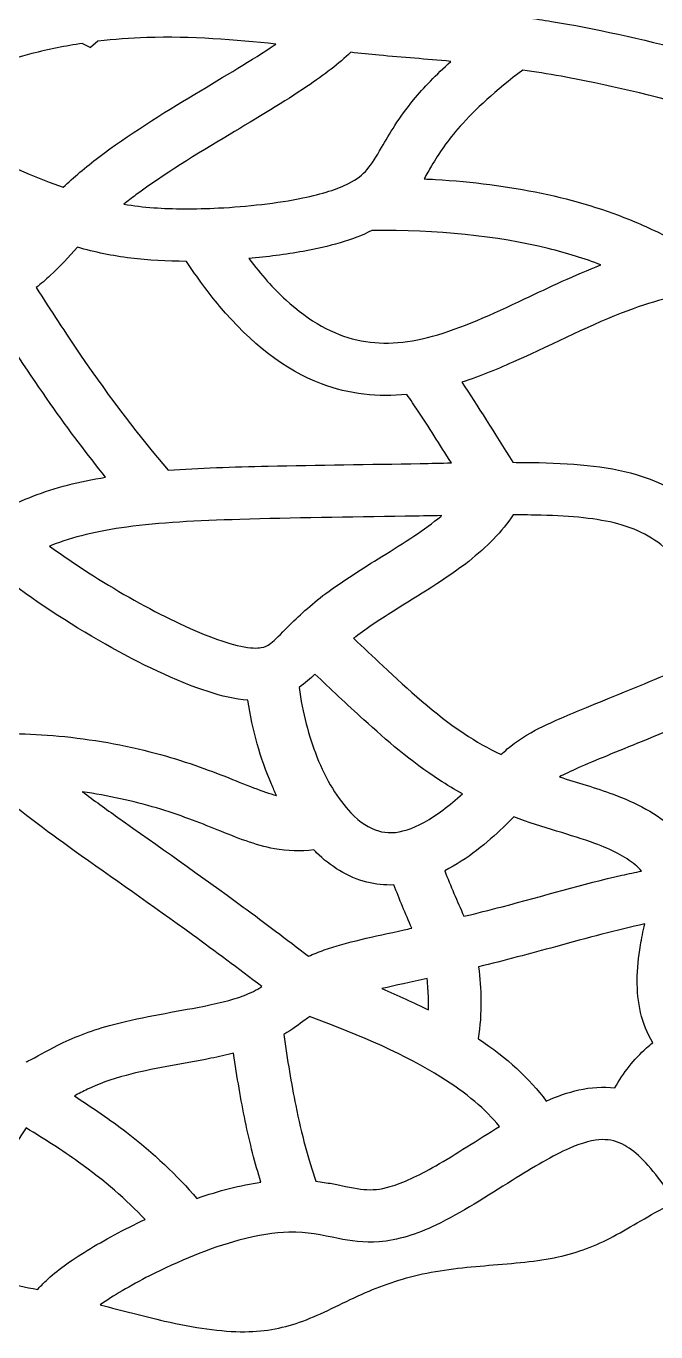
# Model space of a CAD drawing. Header units: millimetres. Extents: x -305 to 0, y 13 to 305.
# Drawn here: x -174 to -102, y 12.6 to 161.9 of the extents above; entities that cross this region are included whole.
import ezdxf

# ---------------------------------------------------------------- set-up
doc = ezdxf.new("R2010")
doc.units = ezdxf.units.MM
doc.layers.get('0').update_dxf_attribs({"linetype": 'CONTINUOUS'})

msp = doc.modelspace()

# ---------------------------------------------------------------- linework, layer by layer
msp.add_line((-165.76, 160.13), (-166.61, 159.41))
msp.add_arc((183.21, 831.23), 757.44, 242.41555, 242.49313)
for points, knots in [([(-116.72, 162.85), (-115.81, 162.71), (-114.86, 162.57), (-113.89, 162.41), (-109.1, 161.61), (-103.62, 160.45), (-98.09, 158.93)], [0.66500911, 0.66500911, 0.66500911, 0.66500911, 0.67551502, 0.67551502, 0.67551502, 0.72730582, 0.72730582, 0.72730582, 0.72730582]), ([(-167.52, 159.89), (-169.47, 159.59), (-171.4, 159.21), (-173.31, 158.73), (-179.14, 157.27), (-184.83, 154.96), (-190.5, 152.7)], [-0.45270916, -0.45270916, -0.45270916, -0.45270916, -0.43060292, -0.43060292, -0.43060292, -0.36310975, -0.36310975, -0.36310975, -0.36310975]), ([(-169.75, 143.44), (-168.54, 144.57), (-167.17, 145.74), (-165.67, 146.88), (-162.36, 149.41), (-158.4, 151.86), (-154.68, 154.1), (-151.24, 156.16), (-148.06, 158.03), (-145.6, 159.68), (-145.54, 159.72), (-145.47, 159.76), (-145.41, 159.81)], [-0.3388113, -0.3388113, -0.3388113, -0.3388113, -0.2928855, -0.2928855, -0.2928855, -0.1918691, -0.1918691, -0.1918691, -0.0986956, -0.0986956, -0.0986956, -0.0962479, -0.0962479, -0.0962479, -0.0962479]), ([(-145.41, 159.81), (-150.03, 160.3), (-155.09, 160.72), (-160.18, 160.55), (-162.05, 160.49), (-163.91, 160.35), (-165.76, 160.13)], [-0.5374418, -0.5374418, -0.5374418, -0.5374418, -0.48029831, -0.48029831, -0.48029831, -0.45937291, -0.45937291, -0.45937291, -0.45937291]), ([(-136.86, 158.87), (-138.18, 157.59), (-139.86, 156.32), (-141.88, 154.95), (-144.41, 153.24), (-147.5, 151.4), (-150.76, 149.45), (-154.46, 147.24), (-158.31, 144.89), (-161.42, 142.57), (-161.9, 142.22), (-162.35, 141.87), (-162.79, 141.52)], [0.0218986, 0.0218986, 0.0218986, 0.0218986, 0.0941523, 0.0941523, 0.0941523, 0.1842266, 0.1842266, 0.1842266, 0.2861983, 0.2861983, 0.2861983, 0.3017073, 0.3017073, 0.3017073, 0.3017073]), ([(-125.42, 157.83), (-128.25, 158.1), (-130.88, 158.29), (-133.62, 158.54), (-134.68, 158.64), (-135.75, 158.75), (-136.86, 158.87)], [-0.63092856, -0.63092856, -0.63092856, -0.63092856, -0.59068693, -0.59068693, -0.59068693, -0.5751361, -0.5751361, -0.5751361, -0.5751361]), ([(-162.79, 141.52), (-161.71, 141.33), (-160.59, 141.2), (-159.38, 141.11), (-157.19, 140.95), (-154.68, 140.94), (-151.96, 141.08), (-148.72, 141.24), (-145.22, 141.63), (-142.32, 142.23), (-140.13, 142.68), (-138.32, 143.26), (-137.11, 143.87), (-136.1, 144.39), (-135.5, 144.88), (-134.97, 145.49), (-134.44, 146.1), (-133.95, 146.91), (-133.33, 148), (-132.47, 149.5), (-131.33, 151.42), (-129.67, 153.43), (-128.51, 154.85), (-127.09, 156.31), (-125.42, 157.83)], [-0.6545706, -0.6545706, -0.6545706, -0.6545706, -0.6074154, -0.6074154, -0.6074154, -0.5220885, -0.5220885, -0.5220885, -0.4209423, -0.4209423, -0.4209423, -0.3446716, -0.3446716, -0.3446716, -0.2802642, -0.2802642, -0.2802642, -0.2149373, -0.2149373, -0.2149373, -0.125, -0.125, -0.125, -0.0616127, -0.0616127, -0.0616127, -0.0616127]), ([(-117.19, 156.85), (-120.29, 154.49), (-122.65, 152.34), (-124.34, 150.43), (-125.81, 148.78), (-126.77, 147.33), (-127.62, 145.89), (-127.9, 145.41), (-128.18, 144.91), (-128.47, 144.4)], [0.0103107, 0.0103107, 0.0103107, 0.0103107, 0.1104272, 0.1104272, 0.1104272, 0.1973459, 0.1973459, 0.1973459, 0.2267725, 0.2267725, 0.2267725, 0.2267725]), ([(-68.34, 135.79), (-70, 137.93), (-71.82, 139.86), (-74.08, 141.68), (-76.53, 143.65), (-79.55, 145.51), (-83.22, 147.24), (-87.12, 149.09), (-91.74, 150.79), (-96.54, 152.24), (-102.08, 153.91), (-107.79, 155.22), (-112.81, 156.13), (-114.34, 156.41), (-115.8, 156.65), (-117.19, 156.85)], [-0.8700675, -0.8700675, -0.8700675, -0.8700675, -0.8290943, -0.8290943, -0.8290943, -0.7847563, -0.7847563, -0.7847563, -0.73758, -0.73758, -0.73758, -0.6831022, -0.6831022, -0.6831022, -0.6665536, -0.6665536, -0.6665536, -0.6665536]), ([(-190.5, 152.7), (-186.38, 150.72), (-182.7, 148.99), (-179.47, 147.52), (-175.68, 145.8), (-172.51, 144.44), (-169.75, 143.44)], [-0.955895, -0.955895, -0.955895, -0.955895, -0.863076, -0.863076, -0.863076, -0.7542727, -0.7542727, -0.7542727, -0.7542727]), ([(-128.47, 144.4), (-128.04, 144.38), (-127.61, 144.36), (-127.18, 144.34), (-118.64, 143.84), (-110.96, 142.25), (-104.37, 139.5), (-102.66, 138.79), (-101.04, 138), (-99.5, 137.15)], [-0.931183, -0.931183, -0.931183, -0.931183, -0.9176538, -0.9176538, -0.9176538, -0.6480681, -0.6480681, -0.6480681, -0.5785107, -0.5785107, -0.5785107, -0.5785107]), ([(-134.43, 138.5), (-136.64, 137.39), (-139.33, 136.66), (-142.3, 136.12), (-144.31, 135.75), (-146.42, 135.49), (-148.52, 135.3)], [0.3450307, 0.3450307, 0.3450307, 0.3450307, 0.4329106, 0.4329106, 0.4329106, 0.4922321, 0.4922321, 0.4922321, 0.4922321]), ([(-108.24, 134.58), (-110.14, 135.29), (-112.15, 135.92), (-114.27, 136.44), (-120.18, 137.89), (-126.93, 138.58), (-134.43, 138.5)], [0.6717481, 0.6717481, 0.6717481, 0.6717481, 0.7565329, 0.7565329, 0.7565329, 0.9924665, 0.9924665, 0.9924665, 0.9924665]), ([(-168.11, 136.59), (-169.15, 135.47), (-170.11, 134.39), (-171.22, 133.35), (-171.72, 132.88), (-172.25, 132.42), (-172.83, 132)], [0.37766765, 0.37766765, 0.37766765, 0.37766765, 0.43123717, 0.43123717, 0.43123717, 0.45531919, 0.45531919, 0.45531919, 0.45531919]), ([(-155.63, 134.98), (-157.9, 134.98), (-160.01, 135.1), (-162, 135.34), (-164.12, 135.6), (-166.1, 136.02), (-168.11, 136.59)], [0.5619467, 0.5619467, 0.5619467, 0.5619467, 0.6327525, 0.6327525, 0.6327525, 0.7084762, 0.7084762, 0.7084762, 0.7084762]), ([(-130.43, 119.76), (-133.69, 119.43), (-137.01, 119.77), (-140.19, 120.97), (-144.39, 122.57), (-148.27, 125.59), (-151.85, 129.86), (-153.14, 131.4), (-154.4, 133.11), (-155.63, 134.98)], [0.7410439, 0.7410439, 0.7410439, 0.7410439, 0.8295711, 0.8295711, 0.8295711, 0.9469352, 0.9469352, 0.9469352, 0.9893902, 0.9893902, 0.9893902, 0.9893902]), ([(-148.52, 135.3), (-147.1, 133.45), (-145.68, 131.87), (-144.28, 130.58), (-141.53, 128.06), (-138.86, 126.63), (-136.17, 126.01), (-133.46, 125.38), (-130.64, 125.56), (-127.51, 126.42), (-124.25, 127.3), (-120.69, 128.93), (-116.97, 130.69), (-114.14, 132.03), (-111.22, 133.41), (-108.24, 134.58)], [-0.9628795, -0.9628795, -0.9628795, -0.9628795, -0.9094564, -0.9094564, -0.9094564, -0.8050313, -0.8050313, -0.8050313, -0.7000652, -0.7000652, -0.7000652, -0.5907692, -0.5907692, -0.5907692, -0.5078319, -0.5078319, -0.5078319, -0.5078319]), ([(-172.83, 132), (-171.13, 129.33), (-169.46, 126.78), (-167.83, 124.38), (-164.31, 119.23), (-160.95, 114.85), (-157.73, 111.11)], [-0.9135737, -0.9135737, -0.9135737, -0.9135737, -0.642407, -0.642407, -0.642407, -0.059163, -0.059163, -0.059163, -0.059163]), ([(-100.5, 130.8), (-102.02, 130.42), (-103.57, 129.93), (-105.16, 129.34), (-109.25, 127.82), (-113.53, 125.61), (-117.92, 123.63), (-119.96, 122.71), (-122.04, 121.85), (-124.15, 121.16)], [0.4498494, 0.4498494, 0.4498494, 0.4498494, 0.498605, 0.498605, 0.498605, 0.6246868, 0.6246868, 0.6246868, 0.683478, 0.683478, 0.683478, 0.683478]), ([(-164.88, 110.31), (-166.95, 112.87), (-169.06, 115.67), (-171.21, 118.73), (-173.51, 122.01), (-175.86, 125.57), (-178.24, 129.34)], [0.2074213, 0.2074213, 0.2074213, 0.2074213, 0.5576115, 0.5576115, 0.5576115, 0.9320383, 0.9320383, 0.9320383, 0.9320383]), ([(-125.35, 111.94), (-126.7, 114.08), (-127.97, 116.07), (-129.15, 117.85), (-129.58, 118.51), (-130.01, 119.15), (-130.43, 119.76)], [0.28276, 0.28276, 0.28276, 0.28276, 0.7065802, 0.7065802, 0.7065802, 0.8645507, 0.8645507, 0.8645507, 0.8645507]), ([(-157.73, 111.11), (-154.2, 111.36), (-150.35, 111.48), (-146.31, 111.57), (-140.64, 111.69), (-134.62, 111.77), (-128.92, 111.87), (-127.71, 111.89), (-126.52, 111.92), (-125.35, 111.94)], [0.61011448, 0.61011448, 0.61011448, 0.61011448, 0.6467885, 0.6467885, 0.6467885, 0.69829995, 0.69829995, 0.69829995, 0.70920197, 0.70920197, 0.70920197, 0.70920197]), ([(-118.33, 112.01), (-117.3, 112), (-116.3, 111.99), (-115.32, 111.97), (-110.94, 111.87), (-107.03, 111.55), (-103.54, 110.4), (-102.29, 109.99), (-101.1, 109.47), (-99.98, 108.83)], [0.7318783, 0.7318783, 0.7318783, 0.7318783, 0.74226871, 0.74226871, 0.74226871, 0.78884896, 0.78884896, 0.78884896, 0.80556883, 0.80556883, 0.80556883, 0.80556883]), ([(-176.58, 106.62), (-175.49, 107.17), (-174.37, 107.68), (-173.19, 108.14), (-170.67, 109.11), (-167.92, 109.82), (-164.88, 110.31)], [0.53049382, 0.53049382, 0.53049382, 0.53049382, 0.54741063, 0.54741063, 0.54741063, 0.58363177, 0.58363177, 0.58363177, 0.58363177]), ([(-118.27, 106.01), (-119.55, 104.08), (-121.3, 102.32), (-123.37, 100.69), (-125.97, 98.65), (-129.12, 96.79), (-131.96, 95), (-133.67, 93.93), (-135.23, 92.89), (-136.53, 91.89)], [0.0297101, 0.0297101, 0.0297101, 0.0297101, 0.1358112, 0.1358112, 0.1358112, 0.2689113, 0.2689113, 0.2689113, 0.3485255, 0.3485255, 0.3485255, 0.3485255]), ([(-93.73, 90.97), (-94.28, 92.17), (-94.83, 93.31), (-95.38, 94.4), (-96.86, 97.29), (-98.38, 99.68), (-100.05, 101.38), (-101.8, 103.17), (-103.67, 104.26), (-106.31, 104.97), (-108.63, 105.59), (-111.56, 105.87), (-115.07, 105.96), (-116.09, 105.99), (-117.16, 106), (-118.27, 106.01)], [-0.8878699, -0.8878699, -0.8878699, -0.8878699, -0.871714, -0.871714, -0.871714, -0.8287401, -0.8287401, -0.8287401, -0.7835424, -0.7835424, -0.7835424, -0.7437254, -0.7437254, -0.7437254, -0.732101, -0.732101, -0.732101, -0.732101]), ([(-171.3, 102.43), (-169.86, 101.39), (-168.37, 100.38), (-166.84, 99.39), (-163.82, 97.45), (-160.6, 95.61), (-157.48, 94.08), (-154.43, 92.59), (-151.47, 91.43), (-149.44, 90.99), (-148.34, 90.76), (-147.55, 90.75), (-147.09, 90.83), (-146.64, 90.9), (-146.43, 91), (-146, 91.33), (-145.54, 91.68), (-144.88, 92.36), (-144.01, 93.24), (-142.9, 94.36), (-141.43, 95.72), (-139.71, 97.01), (-137.76, 98.47), (-135.49, 99.88), (-133.31, 101.23), (-130.75, 102.82), (-128.36, 104.34), (-126.57, 105.82), (-126.53, 105.86), (-126.49, 105.89), (-126.45, 105.92)], [-0.9411864, -0.9411864, -0.9411864, -0.9411864, -0.8769719, -0.8769719, -0.8769719, -0.7509164, -0.7509164, -0.7509164, -0.6275371, -0.6275371, -0.6275371, -0.5605627, -0.5605627, -0.5605627, -0.496023, -0.496023, -0.496023, -0.4273793, -0.4273793, -0.4273793, -0.3402122, -0.3402122, -0.3402122, -0.2412108, -0.2412108, -0.2412108, -0.125, -0.125, -0.125, -0.1225186, -0.1225186, -0.1225186, -0.1225186]), ([(-126.45, 105.92), (-127.82, 105.89), (-129.21, 105.87), (-130.62, 105.84), (-136.94, 105.73), (-143.58, 105.66), (-149.52, 105.48), (-154.41, 105.34), (-158.79, 105.11), (-162.45, 104.61), (-165.85, 104.16), (-168.62, 103.48), (-171.11, 102.51), (-171.17, 102.48), (-171.24, 102.46), (-171.3, 102.43)], [-0.7054892, -0.7054892, -0.7054892, -0.7054892, -0.6928806, -0.6928806, -0.6928806, -0.6363989, -0.6363989, -0.6363989, -0.5900243, -0.5900243, -0.5900243, -0.5469287, -0.5469287, -0.5469287, -0.5457994, -0.5457994, -0.5457994, -0.5457994]), ([(-148.62, 84.81), (-150.09, 84.92), (-151.59, 85.29), (-153.17, 85.8), (-156.86, 86.99), (-160.96, 88.99), (-164.91, 91.22), (-169.15, 93.62), (-173.19, 96.29), (-176.88, 99.09), (-177, 99.19), (-177.13, 99.29), (-177.25, 99.38)], [0.5979389, 0.5979389, 0.5979389, 0.5979389, 0.6617507, 0.6617507, 0.6617507, 0.810658, 0.810658, 0.810658, 0.9705262, 0.9705262, 0.9705262, 0.9759809, 0.9759809, 0.9759809, 0.9759809]), ([(-136.53, 91.89), (-135.45, 90.86), (-134.33, 89.8), (-133.17, 88.73), (-130.3, 86.05), (-127.24, 83.25), (-123.88, 81), (-122.54, 80.11), (-121.14, 79.31), (-119.67, 78.6)], [-0.930707, -0.930707, -0.930707, -0.930707, -0.8388133, -0.8388133, -0.8388133, -0.6096261, -0.6096261, -0.6096261, -0.5182048, -0.5182048, -0.5182048, -0.5182048]), ([(-119.67, 78.6), (-119.43, 78.82), (-119.19, 79.03), (-118.95, 79.25), (-117.89, 80.15), (-116.67, 80.93), (-115.23, 81.65), (-113.75, 82.39), (-111.97, 83.14), (-109.89, 84), (-107.17, 85.12), (-103.95, 86.4), (-101.02, 87.64), (-97.97, 88.92), (-95.28, 90.14), (-93.73, 90.97)], [-0.4245597, -0.4245597, -0.4245597, -0.4245597, -0.4082354, -0.4082354, -0.4082354, -0.3385762, -0.3385762, -0.3385762, -0.2671892, -0.2671892, -0.2671892, -0.1739369, -0.1739369, -0.1739369, -0.0768383, -0.0768383, -0.0768383, -0.0768383]), ([(-124.09, 74.13), (-124.99, 74.62), (-125.87, 75.14), (-126.71, 75.69), (-129.99, 77.81), (-132.8, 80.26), (-135.35, 82.58), (-137.34, 84.39), (-139.19, 86.13), (-140.95, 87.8)], [0.5508062, 0.5508062, 0.5508062, 0.5508062, 0.599935, 0.599935, 0.599935, 0.7902306, 0.7902306, 0.7902306, 0.9386547, 0.9386547, 0.9386547, 0.9386547]), ([(-142.77, 86.26), (-142.36, 83.37), (-141.67, 80.72), (-140.72, 78.34), (-139.69, 75.75), (-138.32, 73.48), (-136.84, 71.94), (-135.79, 70.85), (-134.72, 70.18), (-133.69, 69.88), (-132.71, 69.6), (-131.68, 69.6), (-130.42, 70), (-129.17, 70.39), (-127.71, 71.21), (-126.33, 72.24), (-125.55, 72.83), (-124.8, 73.47), (-124.09, 74.13)], [-0.9779088, -0.9779088, -0.9779088, -0.9779088, -0.8818504, -0.8818504, -0.8818504, -0.7768147, -0.7768147, -0.7768147, -0.7022912, -0.7022912, -0.7022912, -0.6313754, -0.6313754, -0.6313754, -0.5615192, -0.5615192, -0.5615192, -0.5219844, -0.5219844, -0.5219844, -0.5219844]), ([(-91.28, 85.47), (-92.04, 85.08), (-92.9, 84.66), (-93.87, 84.22), (-96.6, 82.96), (-100.17, 81.48), (-103.53, 80.11), (-106.35, 78.96), (-108.96, 77.92), (-110.86, 77.07), (-111.71, 76.69), (-112.42, 76.36), (-113, 76.05)], [0.0832191, 0.0832191, 0.0832191, 0.0832191, 0.1198612, 0.1198612, 0.1198612, 0.2231924, 0.2231924, 0.2231924, 0.3097129, 0.3097129, 0.3097129, 0.3483609, 0.3483609, 0.3483609, 0.3483609]), ([(-145.33, 73.93), (-145.54, 74.35), (-145.73, 74.78), (-145.92, 75.22), (-147.2, 78.17), (-148.09, 81.38), (-148.62, 84.81)], [0.8568651, 0.8568651, 0.8568651, 0.8568651, 0.8716815, 0.8716815, 0.8716815, 0.9721031, 0.9721031, 0.9721031, 0.9721031]), ([(-175.87, 81), (-174.32, 80.99), (-172.65, 80.93), (-170.9, 80.78), (-167.3, 80.49), (-163.39, 79.84), (-159.83, 78.93), (-156.58, 78.1), (-153.66, 77.06), (-151.27, 76.12), (-148.8, 75.15), (-146.89, 74.34), (-145.37, 73.93), (-145.35, 73.93), (-145.34, 73.93), (-145.33, 73.93)], [-0.434077, -0.434077, -0.434077, -0.434077, -0.3866797, -0.3866797, -0.3866797, -0.2895159, -0.2895159, -0.2895159, -0.2008203, -0.2008203, -0.2008203, -0.1090544, -0.1090544, -0.1090544, -0.1083939, -0.1083939, -0.1083939, -0.1083939]), ([(-147.03, 52.09), (-149.72, 54.14), (-152.36, 56.11), (-154.95, 58), (-159.61, 61.38), (-164.1, 64.47), (-168.49, 67.62), (-171.73, 69.95), (-174.93, 72.34), (-178.07, 74.98)], [-0.9441862, -0.9441862, -0.9441862, -0.9441862, -0.8020899, -0.8020899, -0.8020899, -0.546751, -0.546751, -0.546751, -0.358635, -0.358635, -0.358635, -0.358635]), ([(-113, 76.05), (-110.96, 75.41), (-108.87, 74.81), (-106.86, 74.07), (-104.27, 73.12), (-101.79, 71.87), (-99.84, 70.02), (-98.7, 68.94), (-97.76, 67.65), (-97.05, 66.23)], [-0.3885688, -0.3885688, -0.3885688, -0.3885688, -0.2756477, -0.2756477, -0.2756477, -0.1306223, -0.1306223, -0.1306223, -0.0456029, -0.0456029, -0.0456029, -0.0456029]), ([(-141.09, 67.71), (-142.58, 67.5), (-144.1, 67.56), (-145.59, 67.84), (-147.78, 68.25), (-149.85, 69.09), (-152.12, 70), (-154.17, 70.83), (-156.44, 71.72), (-159.07, 72.5), (-161.68, 73.28), (-164.64, 73.93), (-167.55, 74.36)], [0.0278034, 0.0278034, 0.0278034, 0.0278034, 0.0905264, 0.0905264, 0.0905264, 0.1828496, 0.1828496, 0.1828496, 0.2664545, 0.2664545, 0.2664545, 0.3495901, 0.3495901, 0.3495901, 0.3495901]), ([(-167.55, 74.36), (-166.22, 73.37), (-164.86, 72.4), (-163.48, 71.42), (-158.93, 68.19), (-154.12, 64.85), (-149.14, 61.18), (-146.7, 59.37), (-144.21, 57.49), (-141.68, 55.55)], [0.4958023, 0.4958023, 0.4958023, 0.4958023, 0.5764734, 0.5764734, 0.5764734, 0.8429653, 0.8429653, 0.8429653, 0.9738397, 0.9738397, 0.9738397, 0.9738397]), ([(-118.22, 71.47), (-118.6, 71.09), (-119, 70.69), (-119.43, 70.28), (-121.22, 68.56), (-123.5, 66.63), (-126.11, 65.31)], [0.4906151, 0.4906151, 0.4906151, 0.4906151, 0.5124996, 0.5124996, 0.5124996, 0.6033213, 0.6033213, 0.6033213, 0.6033213]), ([(-103.59, 65.28), (-103.82, 65.53), (-104.07, 65.77), (-104.35, 66.01), (-105.44, 66.93), (-106.98, 67.72), (-108.96, 68.45), (-111.57, 69.41), (-114.89, 70.25), (-118.22, 71.47)], [0.1131566, 0.1131566, 0.1131566, 0.1131566, 0.1461233, 0.1461233, 0.1461233, 0.2762852, 0.2762852, 0.2762852, 0.4478707, 0.4478707, 0.4478707, 0.4478707]), ([(-131.93, 63.7), (-132.97, 63.67), (-134.01, 63.77), (-135.01, 64.02), (-137.24, 64.59), (-139.18, 65.84), (-140.78, 67.39), (-140.88, 67.5), (-140.99, 67.6), (-141.09, 67.71)], [0.6661678, 0.6661678, 0.6661678, 0.6661678, 0.6985531, 0.6985531, 0.6985531, 0.7710733, 0.7710733, 0.7710733, 0.7758607, 0.7758607, 0.7758607, 0.7758607]), ([(-123.91, 60.12), (-122.47, 60.46), (-121, 60.83), (-119.55, 61.21), (-114.84, 62.45), (-110.21, 63.82), (-105.84, 64.81), (-105.08, 64.98), (-104.33, 65.14), (-103.59, 65.28)], [-0.35904113, -0.35904113, -0.35904113, -0.35904113, -0.34694432, -0.34694432, -0.34694432, -0.30788575, -0.30788575, -0.30788575, -0.3011155, -0.3011155, -0.3011155, -0.3011155]), ([(-141.68, 55.55), (-141.11, 55.8), (-140.51, 56.05), (-139.88, 56.27), (-137.35, 57.16), (-134.24, 57.81), (-130.76, 58.56), (-130.47, 58.63), (-130.17, 58.69), (-129.87, 58.76)], [-0.41758238, -0.41758238, -0.41758238, -0.41758238, -0.40979156, -0.40979156, -0.40979156, -0.37865718, -0.37865718, -0.37865718, -0.37600835, -0.37600835, -0.37600835, -0.37600835]), ([(-103.23, 59.24), (-106.37, 58.58), (-109.79, 57.64), (-113.45, 56.64), (-116.3, 55.86), (-119.29, 55.06), (-122.24, 54.34)], [0.30374316, 0.30374316, 0.30374316, 0.30374316, 0.33438688, 0.33438688, 0.33438688, 0.3583067, 0.3583067, 0.3583067, 0.3583067]), ([(-102.32, 45.67), (-102.94, 46.72), (-103.41, 47.88), (-103.71, 49.13), (-104.27, 51.5), (-104.19, 54.1), (-103.73, 56.81), (-103.6, 57.6), (-103.43, 58.41), (-103.23, 59.24)], [0.1817829, 0.1817829, 0.1817829, 0.1817829, 0.3630774, 0.3630774, 0.3630774, 0.7091967, 0.7091967, 0.7091967, 0.8109364, 0.8109364, 0.8109364, 0.8109364]), ([(-122.24, 54.34), (-122.08, 53.06), (-121.98, 51.8), (-121.97, 50.55), (-121.95, 49.02), (-122.06, 47.55), (-122.28, 46.14)], [-0.7975897, -0.7975897, -0.7975897, -0.7975897, -0.5193041, -0.5193041, -0.5193041, -0.1775093, -0.1775093, -0.1775093, -0.1775093]), ([(-127.98, 49.41), (-127.96, 49.85), (-127.96, 50.31), (-127.97, 50.77), (-127.99, 51.48), (-128.04, 52.22), (-128.12, 53)], [0.4165485, 0.4165485, 0.4165485, 0.4165485, 0.5462108, 0.5462108, 0.5462108, 0.7457199, 0.7457199, 0.7457199, 0.7457199]), ([(-173.98, 43.48), (-173.9, 43.52), (-173.82, 43.55), (-173.74, 43.59), (-172.81, 44.02), (-171.73, 44.67), (-170.34, 45.38), (-168.74, 46.19), (-166.73, 47.01), (-164.45, 47.64), (-161.24, 48.53), (-157.49, 49.11), (-154.36, 49.71), (-152.23, 50.12), (-150.43, 50.55), (-149.17, 51.02), (-148.27, 51.36), (-147.63, 51.7), (-147.03, 52.09)], [-0.5652672, -0.5652672, -0.5652672, -0.5652672, -0.5635921, -0.5635921, -0.5635921, -0.5439144, -0.5439144, -0.5439144, -0.5214117, -0.5214117, -0.5214117, -0.4895058, -0.4895058, -0.4895058, -0.4677595, -0.4677595, -0.4677595, -0.4521756, -0.4521756, -0.4521756, -0.4521756]), ([(-141.57, 48.66), (-141.73, 48.54), (-141.9, 48.41), (-142.07, 48.28), (-142.72, 47.78), (-143.52, 47.18), (-144.51, 46.61)], [0.4369214, 0.4369214, 0.4369214, 0.4369214, 0.44103437, 0.44103437, 0.44103437, 0.45618171, 0.45618171, 0.45618171, 0.45618171]), ([(-119.84, 36.1), (-121.42, 38.02), (-123.6, 39.92), (-126.55, 41.75), (-130.44, 44.17), (-135.6, 46.48), (-141.57, 48.66)], [0.148051, 0.148051, 0.148051, 0.148051, 0.5, 0.5, 0.5, 0.9633861, 0.9633861, 0.9633861, 0.9633861]), ([(-144.51, 46.61), (-144.1, 43.7), (-143.65, 40.97), (-143.15, 38.49), (-142.48, 35.15), (-141.7, 32.3), (-140.85, 29.84)], [-0.9176609, -0.9176609, -0.9176609, -0.9176609, -0.5754815, -0.5754815, -0.5754815, -0.1136468, -0.1136468, -0.1136468, -0.1136468]), ([(-122.28, 46.14), (-122.27, 46.13), (-122.25, 46.12), (-122.24, 46.11), (-118.99, 43.96), (-116.42, 41.58), (-114.49, 39)], [-0.4610283, -0.4610283, -0.4610283, -0.4610283, -0.4594297, -0.4594297, -0.4594297, -0.1064727, -0.1064727, -0.1064727, -0.1064727]), ([(-106.66, 40.51), (-105.7, 42.23), (-104.47, 43.78), (-103.02, 45.08), (-102.79, 45.28), (-102.56, 45.48), (-102.32, 45.67)], [0.0613157, 0.0613157, 0.0613157, 0.0613157, 0.1982699, 0.1982699, 0.1982699, 0.2197146, 0.2197146, 0.2197146, 0.2197146]), ([(-150.26, 44.46), (-151.09, 44.25), (-151.95, 44.07), (-152.84, 43.89), (-156.14, 43.24), (-159.74, 42.69), (-162.55, 41.94), (-164.31, 41.47), (-165.74, 40.93), (-166.96, 40.35), (-167.48, 40.11), (-167.97, 39.85), (-168.46, 39.58)], [0.47962663, 0.47962663, 0.47962663, 0.47962663, 0.48826955, 0.48826955, 0.48826955, 0.5202527, 0.5202527, 0.5202527, 0.54028414, 0.54028414, 0.54028414, 0.54870996, 0.54870996, 0.54870996, 0.54870996]), ([(-147.13, 29.73), (-147.79, 31.86), (-148.39, 34.18), (-148.92, 36.73), (-149.41, 39.14), (-149.86, 41.72), (-150.26, 44.46)], [0.2146345, 0.2146345, 0.2146345, 0.2146345, 0.550261, 0.550261, 0.550261, 0.8671495, 0.8671495, 0.8671495, 0.8671495]), ([(-114.49, 39), (-113.25, 39.55), (-112.01, 39.99), (-110.78, 40.27), (-109.4, 40.58), (-108.01, 40.67), (-106.66, 40.51)], [0.70929391, 0.70929391, 0.70929391, 0.70929391, 0.75040957, 0.75040957, 0.75040957, 0.796427, 0.796427, 0.796427, 0.796427]), ([(-168.46, 39.58), (-166.35, 38.24), (-164.36, 36.86), (-162.5, 35.43), (-159.39, 33.04), (-156.73, 30.51), (-154.44, 27.88)], [-0.7977388, -0.7977388, -0.7977388, -0.7977388, -0.5345405, -0.5345405, -0.5345405, -0.0931406, -0.0931406, -0.0931406, -0.0931406]), ([(-173.98, 35.93), (-176.24, 32.41), (-178.86, 28.99), (-181.94, 25.71), (-183.83, 23.71), (-185.86, 21.77), (-188.02, 19.88)], [0.1035612, 0.1035612, 0.1035612, 0.1035612, 0.5351615, 0.5351615, 0.5351615, 0.7991068, 0.7991068, 0.7991068, 0.7991068]), ([(-160.36, 25.47), (-162.5, 27.72), (-165.02, 29.91), (-167.99, 32.03), (-169.83, 33.35), (-171.84, 34.65), (-173.98, 35.93)], [0.1908605, 0.1908605, 0.1908605, 0.1908605, 0.6263874, 0.6263874, 0.6263874, 0.8967537, 0.8967537, 0.8967537, 0.8967537]), ([(-140.85, 29.84), (-140.19, 29.76), (-139.57, 29.66), (-139, 29.56), (-137.5, 29.27), (-136.35, 28.99), (-135.36, 28.9), (-134.39, 28.82), (-133.52, 28.88), (-132.33, 29.22), (-130.93, 29.62), (-129.15, 30.46), (-127.14, 31.6), (-124.85, 32.91), (-122.32, 34.58), (-119.84, 36.1)], [0.3631372, 0.3631372, 0.3631372, 0.3631372, 0.385631, 0.385631, 0.385631, 0.4451775, 0.4451775, 0.4451775, 0.5041691, 0.5041691, 0.5041691, 0.5730926, 0.5730926, 0.5730926, 0.6517293, 0.6517293, 0.6517293, 0.6517293]), ([(-99.83, 27.43), (-100.25, 28.12), (-100.66, 28.77), (-101.07, 29.37), (-102.67, 31.7), (-104.21, 33.19), (-105.52, 33.92), (-106.4, 34.42), (-107.15, 34.61), (-108.11, 34.59), (-109.07, 34.57), (-110.31, 34.28), (-111.88, 33.59), (-113.71, 32.79), (-115.96, 31.45), (-118.39, 29.93), (-121.22, 28.16), (-124.24, 26.21), (-127.11, 24.83), (-129.33, 23.78), (-131.52, 23.07), (-133.6, 22.91), (-135.33, 22.78), (-136.91, 23.02), (-138.27, 23.29), (-140.21, 23.67), (-141.79, 24.05), (-143.92, 24), (-145.53, 23.97), (-147.46, 23.68), (-149.64, 23.09), (-152.89, 22.22), (-156.63, 20.68), (-159.86, 19.03), (-162.09, 17.9), (-164.06, 16.71), (-165.52, 15.71)], [-0.9693847, -0.9693847, -0.9693847, -0.9693847, -0.9442575, -0.9442575, -0.9442575, -0.8456774, -0.8456774, -0.8456774, -0.7787293, -0.7787293, -0.7787293, -0.7115384, -0.7115384, -0.7115384, -0.6333965, -0.6333965, -0.6333965, -0.542202, -0.542202, -0.542202, -0.4719791, -0.4719791, -0.4719791, -0.413421, -0.413421, -0.413421, -0.329624, -0.329624, -0.329624, -0.2660213, -0.2660213, -0.2660213, -0.1707378, -0.1707378, -0.1707378, -0.1049517, -0.1049517, -0.1049517, -0.1049517]), ([(-165.52, 15.71), (-163.02, 15.06), (-160.53, 14.4), (-158.14, 13.86), (-154.77, 13.1), (-151.65, 12.62), (-148.98, 12.64), (-146.48, 12.65), (-144.39, 13.09), (-142.32, 13.86), (-140.18, 14.65), (-138.03, 15.82), (-135.56, 16.93), (-133.46, 17.87), (-131.12, 18.7), (-128.66, 19.24), (-125.99, 19.81), (-123.21, 20.05), (-120.56, 20.27), (-117.7, 20.49), (-115.04, 20.73), (-112.71, 21.28), (-110.45, 21.81), (-108.48, 22.64), (-106.45, 23.74), (-104.4, 24.84), (-102.26, 26.21), (-99.83, 27.43)], [-0.7197959, -0.7197959, -0.7197959, -0.7197959, -0.6914088, -0.6914088, -0.6914088, -0.6512391, -0.6512391, -0.6512391, -0.6135427, -0.6135427, -0.6135427, -0.5746154, -0.5746154, -0.5746154, -0.5415006, -0.5415006, -0.5415006, -0.5055688, -0.5055688, -0.5055688, -0.466741, -0.466741, -0.466741, -0.4290086, -0.4290086, -0.4290086, -0.3909634, -0.3909634, -0.3909634, -0.3909634]), ([(-172.65, 17.45), (-172.36, 17.81), (-172.04, 18.14), (-171.69, 18.47), (-170.49, 19.61), (-168.93, 20.73), (-166.99, 21.92), (-165.07, 23.1), (-162.79, 24.33), (-160.36, 25.47)], [0.0461418, 0.0461418, 0.0461418, 0.0461418, 0.0644161, 0.0644161, 0.0644161, 0.1276331, 0.1276331, 0.1276331, 0.1901663, 0.1901663, 0.1901663, 0.1901663]), ([(-188.02, 19.88), (-185.63, 19.56), (-183.21, 19.28), (-180.68, 18.91), (-178.11, 18.54), (-175.42, 18.05), (-172.65, 17.45)], [-0.81099348, -0.81099348, -0.81099348, -0.81099348, -0.77927356, -0.77927356, -0.77927356, -0.74702518, -0.74702518, -0.74702518, -0.74702518])]:
    msp.add_open_spline(points, degree=3, knots=knots)
for points in [[(-124.15, 121.16), (-122.38, 118.48), (-120.42, 115.4), (-118.33, 112.01)], [(-140.95, 87.8), (-141.48, 87.28), (-142.06, 86.75), (-142.77, 86.26)], [(-126.11, 65.31), (-125.43, 63.61), (-124.7, 61.88), (-123.91, 60.12)], [(-129.87, 58.76), (-130.6, 60.43), (-131.29, 62.08), (-131.93, 63.7)], [(-128.12, 53), (-129.98, 52.59), (-131.74, 52.22), (-133.3, 51.86)], [(-133.3, 51.86), (-131.43, 51.07), (-129.66, 50.26), (-127.98, 49.41)], [(-154.44, 27.88), (-151.92, 28.75), (-149.44, 29.4), (-147.13, 29.73)]]:
    msp.add_open_spline(points, degree=3)

doc.saveas('drawing.dxf')
